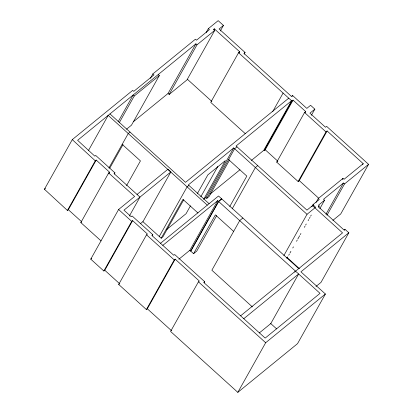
<?xml version="1.0" encoding="UTF-8"?>
<svg xmlns="http://www.w3.org/2000/svg" width="413" height="413" viewBox="0 0 413 413"><rect width="100%" height="100%" fill="white"/><g stroke="black" fill="none" stroke-linecap="round" stroke-linejoin="round"><path stroke-width="0.62" d="M108.65 173.883L109.59 172.211L96.188 160.074L68.341 209.701L67.427 210.444L44.428 189.252L72.28 139.625L132.671 90.37L133.771 91.361L153.956 74.898L152.862 73.906L195.421 39.199L196.516 40.19L209.422 29.664L208.328 28.673L218.167 20.65L223.443 25.43L220.315 31.006M88.475 150.497L108.191 115.366L207.3 205.142M67.427 210.444L95.279 160.817L96.188 160.074M118.139 121.773L133.156 95.005L134.256 95.997L119.233 122.764M150.358 78.367L152.862 73.906M158.22 74.567L159.32 75.558L131.468 125.185L126.554 129.197M108.913 167.967L128.242 133.528L130.023 132.077M109.75 168.205L123.007 144.576M101.108 240.949L80.829 222.581L108.676 172.954L109.59 172.211M114.324 173.987L114.948 172.871L95.702 155.438L94.82 156.16L77.613 140.301L195.901 43.835L197.001 44.826L169.149 94.458L168.055 93.462L195.901 43.835M206.139 32.575L208.328 28.673M213.697 29.932L214.321 28.817L239.705 51.806L239.081 52.921M126.554 185.644L140.441 160.889L122.176 144.344M214.321 28.817L213.691 29.333L214.786 30.325L186.934 79.952L169.149 94.458M326.998 215.173L344.525 183.945L343.482 183.005L323.539 199.273L324.577 200.212L318.423 205.23L319.254 205.984L318.335 206.737L344.034 230.015L344.953 229.267L348.825 232.772L300.922 271.842L325.398 294.01L297.546 343.637L237.816 392.35L170.584 331.453L198.436 281.826L199.355 281.072L175.169 259.163L147.317 308.79L146.393 309.543L118.686 284.443L146.538 234.816L147.456 234.063L132.619 220.625L104.768 270.252L103.849 271.005L90.752 259.142L118.598 209.51L134.617 196.449L108.676 172.954M129.341 216.066L139.981 197.109L114.04 173.615L114.948 172.871M103.849 271.005L131.701 221.378L132.619 220.625M137.033 194.44L167.915 169.253L170.863 171.922L143.012 221.549L140.41 223.676M239.705 51.806L238.569 52.73L210.718 102.357L245.301 133.683M244.129 54.139L245.064 52.466L219.117 28.962L223.443 25.43M152.196 235.838L152.82 234.723L132.134 215.989L131.215 216.742L123.962 210.171L170.863 171.922M159.263 236.484L187.11 186.852L188.891 185.401M142.888 221.652L161.184 238.224L182.964 199.407L197.956 212.984M183.8 199.639L162.965 236.768L161.184 238.224M190.481 205.824L186.062 213.702L166.403 229.736M197.429 193.449L207.847 174.885L225.41 160.559L203.63 199.376L205.87 197.548L233.722 147.921L307.019 214.311L283.86 255.575M200.795 196.81L217.847 166.434M205.87 197.548L206.779 198.369L234.63 148.742L236.969 146.837M229.638 159.898L209.117 196.464L206.779 198.369M146.393 309.543L174.245 259.916L175.169 259.163M178.865 259.219L189.835 250.273L217.687 200.641L320.039 293.349L265.182 338.087L203.795 282.482L204.719 281.733L174.684 254.527L173.759 255.28L151.896 235.477L152.82 234.723M190.656 251.016L218.508 201.389L221.667 198.813M190.811 251.156L218.663 201.529L221.807 198.963M272.776 111.469L283.101 93.064M189.835 250.273L193.594 253.675L215.374 214.858L233.644 231.409M216.639 215.658L196.753 251.099L193.594 253.675M229.783 206.479L246.829 176.103L228.565 159.552M291.955 96.616L292.58 95.501L306.813 108.392L310.602 105.305L314.856 109.156L311.412 115.289M293.065 100.137L291.929 101.061L264.083 150.693L265.213 149.764L293.065 100.137L305.703 111.587L305.078 112.703M232.22 208.797L255.373 167.533L257.764 165.587M204.094 282.848L204.719 281.733M362.583 164.792L363.213 163.677L327.117 130.983L299.265 180.61L298.134 181.534L276.72 162.139L304.572 112.512L305.703 111.587M298.134 181.534L325.981 131.907L327.117 130.983M311.81 206.805L313.059 204.574L319.213 199.556L318.175 198.612L342.996 178.37L344.039 179.309L363.213 163.677M315.986 202.52L318.175 198.612M288.718 255.239L289.343 254.124M289.967 253.009L290.907 251.336M292.786 247.991L293.411 246.876M296.539 241.3L297.169 240.185M297.794 239.07L299.668 235.725M300.297 234.61L300.922 233.495M304.366 227.362L304.99 226.247M305.615 225.131L306.24 224.016M308.119 220.671L308.743 219.556M309.368 218.441L309.998 217.321M310.622 216.206L311.247 215.09M318.63 207.099L319.254 205.984M319.884 208.58L324.577 200.212M342.372 179.485L342.996 178.37M325.96 214.233L343.482 183.005M294.836 272.203L295.46 271.088L240.603 315.821M237.816 392.35L265.667 342.723L325.398 294.01M314.856 109.156L309.931 113.167L325.501 127.271L326.631 126.347L368.572 164.333L340.72 213.965L332.868 220.366M344.328 230.382L344.953 229.267M348.825 232.772L320.978 282.404L315.986 286.472M134.256 95.997L159.32 75.558M197.001 44.826L214.786 30.325M44.428 189.252L45.425 188.436M133.347 121.768L168.055 93.462M245.064 52.466L243.933 53.391L291.449 96.425L292.58 95.501M80.829 222.581L81.738 221.838L68.341 209.701M90.752 259.142L91.722 258.347M288.744 98.175L185.525 182.35L109.972 113.916M233.722 147.921L188.354 184.916L209.081 203.686M210.191 194.022L239.932 169.769M251.331 160.476L263.726 150.368L291.573 100.741L236.06 146.011L306.952 210.14L313.178 205.065L315.63 207.285L307.019 214.311M160.523 243.288L218.523 195.989L298.723 268.605M162.83 245.379L217.687 200.641M118.686 284.443L119.61 283.695L104.768 270.252M276.72 162.139L277.474 161.524M242.87 218.018L239.71 220.594L211.864 270.221L252.364 306.905M344.525 183.945L368.572 164.333M286.343 258.084L287.778 256.917M295.563 271.181L342.547 232.865L312.971 206.077L313.89 205.328L313.059 204.574M243.778 318.697L298.635 273.964L270.783 323.591L259.312 332.945M238.569 52.73L291.929 101.061M304.572 112.512L325.981 131.907M187.414 79.296L211.854 101.433M265.213 149.764L277.856 161.215M299.265 180.61L318.738 198.245M287.03 257.433L299.43 268.667M270.536 323.369L276.653 328.908M118.598 209.51L131.701 221.378M146.538 234.816L174.245 259.916M198.436 281.826L265.667 342.723M147.317 308.79L171.509 330.699M72.28 139.625L95.279 160.817"/></g></svg>
